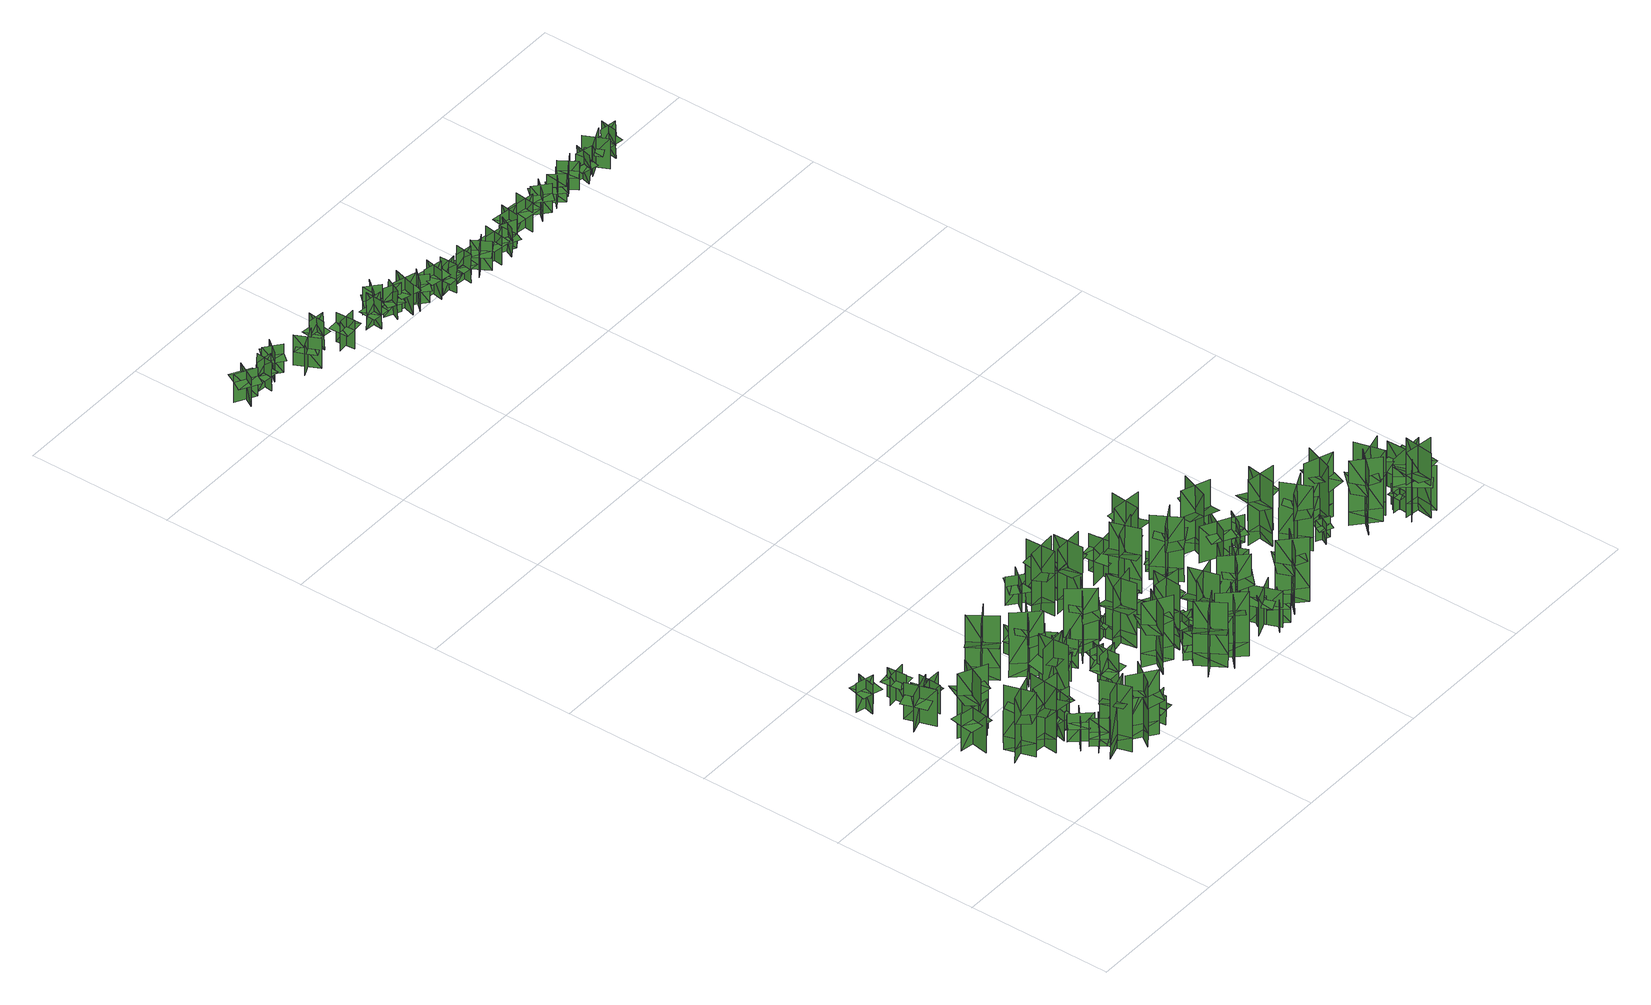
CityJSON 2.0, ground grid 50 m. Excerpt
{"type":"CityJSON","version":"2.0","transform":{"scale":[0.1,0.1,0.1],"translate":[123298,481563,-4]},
"CityObjects":{
"tree1":{"type":"SolitaryVegetationObject","geometry":[{"type":"MultiSurface","lod":"1","boundaries":[[[0,1,2]],[[0,2,3]],[[4,5,6]],[[4,6,7]],[[8,9,10]],[[8,10,11]],[[8,11,12]],[[8,12,13]]]}]},
"tree2":{"type":"SolitaryVegetationObject","geometry":[{"type":"MultiSurface","lod":"1","boundaries":[[[14,15,16]],[[14,16,17]],[[18,19,20]],[[18,20,21]],[[22,23,19]],[[22,19,18]],[[24,25,15]],[[24,15,14]],[[26,27,28]],[[26,28,29]],[[30,31,32]],[[30,32,33]]]}]},
"tree3":{"type":"SolitaryVegetationObject","geometry":[{"type":"MultiSurface","lod":"1","boundaries":[[[34,35,36]],[[34,36,37]],[[38,39,40]],[[38,40,41]],[[42,43,44]],[[42,44,45]],[[42,45,46]],[[42,46,47]]]}]},
"tree4":{"type":"SolitaryVegetationObject","geometry":[{"type":"MultiSurface","lod":"1","boundaries":[[[48,49,50]],[[48,50,51]],[[52,53,54]],[[52,54,55]],[[56,57,53]],[[56,53,52]],[[58,59,49]],[[58,49,48]],[[60,61,62]],[[60,62,63]],[[64,65,66]],[[64,66,67]]]}]},
"tree5":{"type":"SolitaryVegetationObject","geometry":[{"type":"MultiSurface","lod":"1","boundaries":[[[68,69,70]],[[68,70,71]],[[72,73,74]],[[72,74,75]],[[76,77,78]],[[76,78,79]],[[76,80,81]],[[76,81,77]]]}]},
"tree6":{"type":"SolitaryVegetationObject","geometry":[{"type":"MultiSurface","lod":"1","boundaries":[[[82,83,84]],[[82,84,85]],[[86,87,88]],[[86,88,89]],[[90,91,87]],[[90,87,86]],[[92,93,83]],[[92,83,82]],[[94,95,96]],[[94,96,97]],[[98,99,100]],[[98,100,101]]]}]},
"tree7":{"type":"SolitaryVegetationObject","geometry":[{"type":"MultiSurface","lod":"1","boundaries":[[[102,103,104]],[[102,104,105]],[[106,107,108]],[[106,108,109]],[[110,111,112]],[[110,112,113]],[[110,113,114]],[[110,114,115]]]}]},
"tree8":{"type":"SolitaryVegetationObject","geometry":[{"type":"MultiSurface","lod":"1","boundaries":[[[116,117,118]],[[116,118,119]],[[120,121,122]],[[120,122,123]],[[124,125,126]],[[124,126,127]],[[124,127,128]],[[124,128,129]]]}]},
"tree9":{"type":"SolitaryVegetationObject","geometry":[{"type":"MultiSurface","lod":"1","boundaries":[[[130,131,132]],[[130,132,133]],[[134,135,136]],[[134,136,137]],[[138,139,140]],[[138,140,141]],[[138,142,143]],[[138,143,139]]]}]},
"tree10":{"type":"SolitaryVegetationObject","geometry":[{"type":"MultiSurface","lod":"1","boundaries":[[[144,145,146]],[[144,146,147]],[[148,149,150]],[[148,150,151]],[[152,153,149]],[[152,149,148]],[[154,155,145]],[[154,145,144]],[[144,145,156]],[[144,156,157]],[[144,158,159]],[[144,159,145]]]}]},
"tree11":{"type":"SolitaryVegetationObject","geometry":[{"type":"MultiSurface","lod":"1","boundaries":[[[160,161,162]],[[160,162,163]],[[164,165,166]],[[164,166,167]],[[168,169,170]],[[168,170,171]],[[168,171,172]],[[168,172,173]]]}]},
"tree12":{"type":"SolitaryVegetationObject","geometry":[{"type":"MultiSurface","lod":"1","boundaries":[[[174,175,176]],[[174,176,177]],[[178,179,180]],[[178,180,181]],[[182,183,184]],[[182,184,185]],[[182,185,186]],[[182,186,187]]]}]},
"tree13":{"type":"SolitaryVegetationObject","geometry":[{"type":"MultiSurface","lod":"1","boundaries":[[[188,189,190]],[[188,190,191]],[[192,193,194]],[[192,194,195]],[[196,197,193]],[[196,193,192]],[[198,199,189]],[[198,189,188]],[[200,201,202]],[[200,202,203]],[[204,205,206]],[[204,206,207]]]}]},
"tree14":{"type":"SolitaryVegetationObject","geometry":[{"type":"MultiSurface","lod":"1","boundaries":[[[208,209,210]],[[208,210,211]],[[212,213,214]],[[212,214,215]],[[216,217,218]],[[216,218,219]],[[216,219,220]],[[216,220,221]]]}]},
"tree15":{"type":"SolitaryVegetationObject","geometry":[{"type":"MultiSurface","lod":"1","boundaries":[[[222,223,224]],[[222,224,225]],[[226,227,228]],[[226,228,229]],[[230,231,232]],[[230,232,233]],[[230,233,234]],[[230,234,235]]]}]},
"tree16":{"type":"SolitaryVegetationObject","geometry":[{"type":"MultiSurface","lod":"1","boundaries":[[[236,237,238]],[[236,238,239]],[[240,241,242]],[[240,242,243]],[[244,245,241]],[[244,241,240]],[[246,247,237]],[[246,237,236]],[[248,249,250]],[[248,250,251]],[[252,253,254]],[[252,254,255]]]}]},
"tree17":{"type":"SolitaryVegetationObject","geometry":[{"type":"MultiSurface","lod":"1","boundaries":[[[256,257,258]],[[256,258,259]],[[260,261,262]],[[260,262,263]],[[264,265,261]],[[264,261,260]],[[266,267,257]],[[266,257,256]],[[268,269,270]],[[268,270,271]],[[272,273,274]],[[272,274,275]]]}]},
"tree18":{"type":"SolitaryVegetationObject","geometry":[{"type":"MultiSurface","lod":"1","boundaries":[[[276,277,278]],[[276,278,279]],[[280,281,282]],[[280,282,283]],[[284,285,281]],[[284,281,280]],[[286,287,277]],[[286,277,276]],[[288,289,290]],[[288,290,291]],[[292,293,294]],[[292,294,295]]]}]},
"tree19":{"type":"SolitaryVegetationObject","geometry":[{"type":"MultiSurface","lod":"1","boundaries":[[[296,297,298]],[[296,298,299]],[[300,301,302]],[[300,302,303]],[[304,305,301]],[[304,301,300]],[[306,307,297]],[[306,297,296]],[[296,297,308]],[[296,308,309]],[[296,310,311]],[[296,311,297]]]}]},
"tree20":{"type":"SolitaryVegetationObject","geometry":[{"type":"MultiSurface","lod":"1","boundaries":[[[312,313,314]],[[312,314,315]],[[316,317,318]],[[316,318,319]],[[320,321,317]],[[320,317,316]],[[322,323,313]],[[322,313,312]],[[324,325,326]],[[324,326,327]],[[328,329,330]],[[328,330,331]]]}]},
"tree21":{"type":"SolitaryVegetationObject","geometry":[{"type":"MultiSurface","lod":"1","boundaries":[[[332,333,334]],[[332,334,335]],[[336,337,338]],[[336,338,339]],[[340,341,342]],[[340,342,343]],[[340,343,344]],[[340,344,345]]]}]},
"tree22":{"type":"SolitaryVegetationObject","geometry":[{"type":"MultiSurface","lod":"1","boundaries":[[[346,347,348]],[[346,348,349]],[[350,351,352]],[[350,352,353]],[[354,355,351]],[[354,351,350]],[[356,357,347]],[[356,347,346]],[[346,347,358]],[[346,358,359]],[[346,360,361]],[[346,361,347]]]}]},
"tree23":{"type":"SolitaryVegetationObject","geometry":[{"type":"MultiSurface","lod":"1","boundaries":[[[362,363,364]],[[362,364,365]],[[366,367,368]],[[366,368,369]],[[370,371,372]],[[370,372,373]],[[370,373,374]],[[370,374,375]]]}]},
"tree24":{"type":"SolitaryVegetationObject","geometry":[{"type":"MultiSurface","lod":"1","boundaries":[[[376,377,378]],[[376,378,379]],[[380,381,382]],[[380,382,383]],[[384,385,386]],[[384,386,387]],[[384,387,388]],[[384,388,389]]]}]},
"tree25":{"type":"SolitaryVegetationObject","geometry":[{"type":"MultiSurface","lod":"1","boundaries":[[[390,391,392]],[[390,392,393]],[[394,395,396]],[[394,396,397]],[[398,399,400]],[[398,400,401]],[[398,401,402]],[[398,402,403]]]}]},
"tree26":{"type":"SolitaryVegetationObject","geometry":[{"type":"MultiSurface","lod":"1","boundaries":[[[404,405,406]],[[404,406,407]],[[408,409,410]],[[408,410,411]],[[412,413,414]],[[412,414,415]],[[412,416,417]],[[412,417,413]]]}]},
"tree27":{"type":"SolitaryVegetationObject","geometry":[{"type":"MultiSurface","lod":"1","boundaries":[[[418,419,420]],[[418,420,421]],[[422,423,424]],[[422,424,425]],[[426,427,428]],[[426,428,429]],[[426,430,431]],[[426,431,427]]]}]},
"tree28":{"type":"SolitaryVegetationObject","geometry":[{"type":"MultiSurface","lod":"1","boundaries":[[[432,433,434]],[[432,434,435]],[[436,437,438]],[[436,438,439]],[[440,441,437]],[[440,437,436]],[[442,443,433]],[[442,433,432]],[[444,445,446]],[[444,446,447]],[[448,449,450]],[[448,450,451]]]}]},
"tree29":{"type":"SolitaryVegetationObject","geometry":[{"type":"MultiSurface","lod":"1","boundaries":[[[452,453,454]],[[452,454,455]],[[456,457,458]],[[456,458,459]],[[460,461,457]],[[460,457,456]],[[462,463,453]],[[462,453,452]],[[464,465,466]],[[464,466,467]],[[468,469,470]],[[468,470,471]]]}]},
"tree30":{"type":"SolitaryVegetationObject","geometry":[{"type":"MultiSurface","lod":"1","boundaries":[[[472,473,474]],[[472,474,475]],[[476,477,478]],[[476,478,479]],[[480,481,477]],[[480,477,476]],[[482,483,473]],[[482,473,472]],[[484,485,486]],[[484,486,487]],[[488,489,490]],[[488,490,491]]]}]},
"tree31":{"type":"SolitaryVegetationObject","geometry":[{"type":"MultiSurface","lod":"1","boundaries":[[[492,493,494]],[[492,494,495]],[[496,497,498]],[[496,498,499]],[[500,501,497]],[[500,497,496]],[[502,503,493]],[[502,493,492]],[[504,505,506]],[[504,506,507]],[[508,509,510]],[[508,510,511]]]}]},
"tree32":{"type":"SolitaryVegetationObject","geometry":[{"type":"MultiSurface","lod":"1","boundaries":[[[512,513,514]],[[512,514,515]],[[516,517,518]],[[516,518,519]],[[520,521,517]],[[520,517,516]],[[522,523,513]],[[522,513,512]],[[512,513,524]],[[512,524,525]],[[512,526,527]],[[512,527,513]]]}]},
"tree33":{"type":"SolitaryVegetationObject","geometry":[{"type":"MultiSurface","lod":"1","boundaries":[[[528,529,530]],[[528,530,531]],[[532,533,534]],[[532,534,535]],[[536,537,538]],[[536,538,539]],[[536,540,541]],[[536,541,537]]]}]},
"tree34":{"type":"SolitaryVegetationObject","geometry":[{"type":"MultiSurface","lod":"1","boundaries":[[[542,543,544]],[[542,544,545]],[[546,547,548]],[[546,548,549]],[[550,551,547]],[[550,547,546]],[[552,553,543]],[[552,543,542]],[[554,555,556]],[[554,556,557]],[[558,559,560]],[[558,560,561]]]}]},
"tree35":{"type":"SolitaryVegetationObject","geometry":[{"type":"MultiSurface","lod":"1","boundaries":[[[562,563,564]],[[562,564,565]],[[566,567,568]],[[566,568,569]],[[570,571,567]],[[570,567,566]],[[572,573,563]],[[572,563,562]],[[574,575,576]],[[574,576,577]],[[578,579,580]],[[578,580,581]]]}]},
"tree36":{"type":"SolitaryVegetationObject","geometry":[{"type":"MultiSurface","lod":"1","boundaries":[[[582,583,584]],[[582,584,585]],[[586,587,588]],[[586,588,589]],[[590,591,592]],[[590,592,593]],[[590,591,594]],[[590,594,595]]]}]},
"tree37":{"type":"SolitaryVegetationObject","geometry":[{"type":"MultiSurface","lod":"1","boundaries":[[[596,597,598]],[[596,598,599]],[[600,601,602]],[[600,602,603]],[[604,605,601]],[[604,601,600]],[[606,607,597]],[[606,597,596]],[[608,609,610]],[[608,610,611]],[[612,613,614]],[[612,614,615]]]}]},
"tree38":{"type":"SolitaryVegetationObject","geometry":[{"type":"MultiSurface","lod":"1","boundaries":[[[616,617,618]],[[616,618,619]],[[620,621,622]],[[620,622,623]],[[624,625,626]],[[624,626,627]],[[624,628,629]],[[624,629,625]]]}]},
"tree39":{"type":"SolitaryVegetationObject","geometry":[{"type":"MultiSurface","lod":"1","boundaries":[[[630,631,632]],[[630,632,633]],[[634,635,636]],[[634,636,637]],[[638,639,635]],[[638,635,634]],[[640,641,631]],[[640,631,630]],[[630,631,642]],[[630,642,643]],[[630,644,645]],[[630,645,631]]]}]},
"tree40":{"type":"SolitaryVegetationObject","geometry":[{"type":"MultiSurface","lod":"1","boundaries":[[[646,647,648]],[[646,648,649]],[[650,651,652]],[[650,652,653]],[[654,655,651]],[[654,651,650]],[[656,657,647]],[[656,647,646]],[[658,659,660]],[[658,660,661]],[[662,663,664]],[[662,664,665]]]}]},
"tree41":{"type":"SolitaryVegetationObject","geometry":[{"type":"MultiSurface","lod":"1","boundaries":[[[666,667,668]],[[666,668,669]],[[670,671,672]],[[670,672,673]],[[674,675,671]],[[674,671,670]],[[676,677,667]],[[676,667,666]],[[678,679,680]],[[678,680,681]],[[682,683,684]],[[682,684,685]]]}]},
"tree42":{"type":"SolitaryVegetationObject","geometry":[{"type":"MultiSurface","lod":"1","boundaries":[[[686,687,688]],[[686,688,689]],[[690,691,692]],[[690,692,693]],[[694,695,696]],[[694,696,697]],[[694,695,698]],[[694,698,699]]]}]},
"tree43":{"type":"SolitaryVegetationObject","geometry":[{"type":"MultiSurface","lod":"1","boundaries":[[[700,701,702]],[[700,702,703]],[[704,705,706]],[[704,706,707]],[[708,709,710]],[[708,710,711]],[[708,711,712]],[[708,712,713]]]}]},
"tree44":{"type":"SolitaryVegetationObject","geometry":[{"type":"MultiSurface","lod":"1","boundaries":[[[714,715,716]],[[714,716,717]],[[718,719,720]],[[718,720,721]],[[722,723,724]],[[722,724,725]],[[722,725,726]],[[722,726,727]]]}]},
"tree45":{"type":"SolitaryVegetationObject","geometry":[{"type":"MultiSurface","lod":"1","boundaries":[[[728,729,730]],[[728,730,731]],[[732,733,734]],[[732,734,735]],[[736,737,733]],[[736,733,732]],[[738,739,729]],[[738,729,728]],[[740,741,742]],[[740,742,743]],[[744,745,746]],[[744,746,747]]]}]},
"tree46":{"type":"SolitaryVegetationObject","geometry":[{"type":"MultiSurface","lod":"1","boundaries":[[[748,749,750]],[[748,750,751]],[[752,753,754]],[[752,754,755]],[[756,757,753]],[[756,753,752]],[[758,759,749]],[[758,749,748]],[[760,761,762]],[[760,762,763]],[[764,765,766]],[[764,766,767]]]}]},
"tree47":{"type":"SolitaryVegetationObject","geometry":[{"type":"MultiSurface","lod":"1","boundaries":[[[768,769,770]],[[768,770,771]],[[772,773,774]],[[772,774,775]],[[776,777,778]],[[776,778,779]],[[776,779,780]],[[776,780,781]]]}]},
"tree48":{"type":"SolitaryVegetationObject","geometry":[{"type":"MultiSurface","lod":"1","boundaries":[[[782,783,784]],[[782,784,785]],[[786,787,788]],[[786,788,789]],[[790,791,787]],[[790,787,786]],[[792,793,783]],[[792,783,782]],[[782,783,794]],[[782,794,795]],[[782,796,797]],[[782,797,783]]]}]},
"tree49":{"type":"SolitaryVegetationObject","geometry":[{"type":"MultiSurface","lod":"1","boundaries":[[[798,799,800]],[[798,800,801]],[[802,803,804]],[[802,804,805]],[[806,807,808]],[[806,808,809]],[[806,809,810]],[[806,810,811]]]}]},
"tree50":{"type":"SolitaryVegetationObject","geometry":[{"type":"MultiSurface","lod":"1","boundaries":[[[812,813,814]],[[812,814,815]],[[816,817,818]],[[816,818,819]],[[820,821,822]],[[820,822,823]],[[820,823,824]],[[820,824,825]]]}]},
"tree51":{"type":"SolitaryVegetationObject","geometry":[{"type":"MultiSurface","lod":"1","boundaries":[[[826,827,828]],[[826,828,829]],[[830,831,832]],[[830,832,833]],[[834,835,836]],[[834,836,837]],[[834,835,838]],[[834,838,839]]]}]},
"tree52":{"type":"SolitaryVegetationObject","geometry":[{"type":"MultiSurface","lod":"1","boundaries":[[[840,841,842]],[[840,842,843]],[[844,845,846]],[[844,846,847]],[[848,849,850]],[[848,850,851]],[[848,852,853]],[[848,853,849]]]}]},
"tree53":{"type":"SolitaryVegetationObject","geometry":[{"type":"MultiSurface","lod":"1","boundaries":[[[854,855,856]],[[854,856,857]],[[858,859,860]],[[858,860,861]],[[862,863,859]],[[862,859,858]],[[864,865,855]],[[864,855,854]],[[866,867,868]],[[866,868,869]],[[870,871,872]],[[870,872,873]]]}]},
"tree54":{"type":"SolitaryVegetationObject","geometry":[{"type":"MultiSurface","lod":"1","boundaries":[[[874,875,876]],[[874,876,877]],[[878,879,880]],[[878,880,881]],[[882,883,884]],[[882,884,885]],[[882,883,886]],[[882,886,887]]]}]},
"tree55":{"type":"SolitaryVegetationObject","geometry":[{"type":"MultiSurface","lod":"1","boundaries":[[[888,889,890]],[[888,890,891]],[[892,893,894]],[[892,894,895]],[[896,897,893]],[[896,893,892]],[[898,899,889]],[[898,889,888]],[[900,901,902]],[[900,902,903]],[[904,905,906]],[[904,906,907]]]}]},
"tree56":{"type":"SolitaryVegetationObject","geometry":[{"type":"MultiSurface","lod":"1","boundaries":[[[908,909,910]],[[908,910,911]],[[912,913,914]],[[912,914,915]],[[916,917,913]],[[916,913,912]],[[918,919,909]],[[918,909,908]],[[920,921,922]],[[920,922,923]],[[924,925,926]],[[924,926,927]]]}]},
"tree57":{"type":"SolitaryVegetationObject","geometry":[{"type":"MultiSurface","lod":"1","boundaries":[[[928,929,930]],[[928,930,931]],[[932,933,934]],[[932,934,935]],[[936,937,938]],[[936,938,939]],[[936,939,940]],[[936,940,941]]]}]},
"tree58":{"type":"SolitaryVegetationObject","geometry":[{"type":"MultiSurface","lod":"1","boundaries":[[[942,943,944]],[[942,944,945]],[[946,947,948]],[[946,948,949]],[[950,951,952]],[[950,952,953]],[[950,953,954]],[[950,954,955]]]}]},
"tree59":{"type":"SolitaryVegetationObject","geometry":[{"type":"MultiSurface","lod":"1","boundaries":[[[956,957,958]],[[956,958,959]],[[960,961,962]],[[960,962,963]],[[964,965,961]],[[964,961,960]],[[966,967,957]],[[966,957,956]],[[956,957,968]],[[956,968,969]],[[956,970,971]],[[956,971,957]]]}]},
"tree60":{"type":"SolitaryVegetationObject","geometry":[{"type":"MultiSurface","lod":"1","boundaries":[[[972,973,974]],[[972,974,975]],[[976,977,978]],[[976,978,979]],[[980,981,977]],[[980,977,976]],[[982,983,973]],[[982,973,972]],[[984,985,986]],[[984,986,987]],[[988,989,990]],[[988,990,991]]]}]},
"tree61":{"type":"SolitaryVegetationObject","geometry":[{"type":"MultiSurface","lod":"1","boundaries":[[[992,993,994]],[[992,994,995]],[[996,997,998]],[[996,998,999]],[[1000,1001,1002]],[[1000,1002,1003]],[[1000,1003,1004]],[[1000,1004,1005]]]}]},
"tree62":{"type":"SolitaryVegetationObject","geometry":[{"type":"MultiSurface","lod":"1","boundaries":[[[1006,1007,1008]],[[1006,1008,1009]],[[1010,1011,1012]],[[1010,1012,1013]],[[1014,1015,1016]],[[1014,1016,1017]],[[1014,1018,1019]],[[1014,1019,1015]]]}]},
"tree63":{"type":"SolitaryVegetationObject","geometry":[{"type":"MultiSurface","lod":"1","boundaries":[[[1020,1021,1022]],[[1020,1022,1023]],[[1024,1025,1026]],[[1024,1026,1027]],[[1028,1029,1025]],[[1028,1025,1024]],[[1030,1031,1021]],[[1030,1021,1020]],[[1020,1021,1032]],[[1020,1032,1033]],[[1020,1034,1035]],[[1020,1035,1021]]]}]},
"tree64":{"type":"SolitaryVegetationObject","geometry":[{"type":"MultiSurface","lod":"1","boundaries":[[[1036,1037,1038]],[[1036,1038,1039]],[[1040,1041,1042]],[[1040,1042,1043]],[[1044,1045,1041]],[[1044,1041,1040]],[[1046,1047,1037]],[[1046,1037,1036]],[[1036,1037,1048]],[[1036,1048,1049]],[[1036,1050,1051]],[[1036,1051,1037]]]}]},
"tree65":{"type":"SolitaryVegetationObject","geometry":[{"type":"MultiSurface","lod":"1","boundaries":[[[1052,1053,1054]],[[1052,1054,1055]],[[1056,1057,1058]],[[1056,1058,1059]],[[1060,1061,1057]],[[1060,1057,1056]],[[1062,1063,1053]],[[1062,1053,1052]],[[1064,1065,1066]],[[1064,1066,1067]],[[1068,1069,1070]],[[1068,1070,1071]]]}]},
"tree66":{"type":"SolitaryVegetationObject","geometry":[{"type":"MultiSurface","lod":"1","boundaries":[[[1072,1073,1074]],[[1072,1074,1075]],[[1076,1077,1078]],[[1076,1078,1079]],[[1080,1081,1077]],[[1080,1077,1076]],[[1082,1083,1073]],[[1082,1073,1072]],[[1084,1085,1086]],[[1084,1086,1087]],[[1088,1089,1090]],[[1088,1090,1091]]]}]},
"tree67":{"type":"SolitaryVegetationObject","geometry":[{"type":"MultiSurface","lod":"1","boundaries":[[[1092,1093,1094]],[[1092,1094,1095]],[[1096,1097,1098]],[[1096,1098,1099]],[[1100,1101,1097]],[[1100,1097,1096]],[[1102,1103,1093]],[[1102,1093,1092]],[[1092,1093,1104]],[[1092,1104,1105]],[[1092,1106,1107]],[[1092,1107,1093]]]}]},
"tree68":{"type":"SolitaryVegetationObject","geometry":[{"type":"MultiSurface","lod":"1","boundaries":[[[1108,1109,1110]],[[1108,1110,1111]],[[1112,1113,1114]],[[1112,1114,1115]],[[1116,1117,1113]],[[1116,1113,1112]],[[1118,1119,1109]],[[1118,1109,1108]],[[1108,1109,1120]],[[1108,1120,1121]],[[1108,1122,1123]],[[1108,1123,1109]]]}]},
"tree69":{"type":"SolitaryVegetationObject","geometry":[{"type":"MultiSurface","lod":"1","boundaries":[[[1124,1125,1126]],[[1124,1126,1127]],[[1128,1129,1130]],[[1128,1130,1131]],[[1132,1133,1134]],[[1132,1134,1135]],[[1132,1136,1137]],[[1132,1137,1133]]]}]},
"tree70":{"type":"SolitaryVegetationObject","geometry":[{"type":"MultiSurface","lod":"1","boundaries":[[[1138,1139,1140]],[[1138,1140,1141]],[[1142,1143,1144]],[[1142,1144,1145]],[[1146,1147,1148]],[[1146,1148,1149]],[[1146,1149,1150]],[[1146,1150,1151]]]}]},
"tree71":{"type":"SolitaryVegetationObject","geometry":[{"type":"MultiSurface","lod":"1","boundaries":[[[1152,1153,1154]],[[1152,1154,1155]],[[1156,1157,1158]],[[1156,1158,1159]],[[1160,1161,1157]],[[1160,1157,1156]],[[1162,1163,1153]],[[1162,1153,1152]],[[1164,1165,1166]],[[1164,1166,1167]],[[1168,1169,1170]],[[1168,1170,1171]]]}]},
"tree72":{"type":"SolitaryVegetationObject","geometry":[{"type":"MultiSurface","lod":"1","boundaries":[[[1172,1173,1174]],[[1172,1174,1175]],[[1176,1177,1178]],[[1176,1178,1179]],[[1180,1181,1182]],[[1180,1182,1183]],[[1180,1184,1185]],[[1180,1185,1181]]]}]},
"tree73":{"type":"SolitaryVegetationObject","geometry":[{"type":"MultiSurface","lod":"1","boundaries":[[[1186,1187,1188]],[[1186,1188,1189]],[[1190,1191,1192]],[[1190,1192,1193]],[[1194,1195,1191]],[[1194,1191,1190]],[[1196,1197,1187]],[[1196,1187,1186]],[[1198,1199,1200]],[[1198,1200,1201]],[[1202,1203,1204]],[[1202,1204,1205]]]}]},
"tree74":{"type":"SolitaryVegetationObject","geometry":[{"type":"MultiSurface","lod":"1","boundaries":[[[1206,1207,1208]],[[1206,1208,1209]],[[1210,1211,1212]],[[1210,1212,1213]],[[1214,1215,1216]],[[1214,1216,1217]],[[1214,1218,1219]],[[1214,1219,1215]]]}]},
"tree75":{"type":"SolitaryVegetationObject","geometry":[{"type":"MultiSurface","lod":"1","boundaries":[[[1220,1221,1222]],[[1220,1222,1223]],[[1224,1225,1226]],[[1224,1226,1227]],[[1228,1229,1225]],[[1228,1225,1224]],[[1230,1231,1221]],[[1230,1221,1220]],[[1232,1233,1234]],[[1232,1234,1235]],[[1236,1237,1238]],[[1236,1238,1239]]]}]},
"tree76":{"type":"SolitaryVegetationObject","geometry":[{"type":"MultiSurface","lod":"1","boundaries":[[[1240,1241,1242]],[[1240,1242,1243]],[[1244,1245,1246]],[[1244,1246,1247]],[[1248,1249,1245]],[[1248,1245,1244]],[[1250,1251,1241]],[[1250,1241,1240]],[[1240,1241,1252]],[[1240,1252,1253]],[[1240,1254,1255]],[[1240,1255,1241]]]}]},
"tree77":{"type":"SolitaryVegetationObject","geometry":[{"type":"MultiSurface","lod":"1","boundaries":[[[1256,1257,1258]],[[1256,1258,1259]],[[1260,1261,1262]],[[1260,1262,1263]],[[1264,1265,1266]],[[1264,1266,1267]],[[1264,1268,1269]],[[1264,1269,1265]]]}]},
"tree78":{"type":"SolitaryVegetationObject","geometry":[{"type":"MultiSurface","lod":"1","boundaries":[[[1270,1271,1272]],[[1270,1272,1273]],[[1274,1275,1276]],[[1274,1276,1277]],[[1278,1279,1275]],[[1278,1275,1274]],[[1280,1281,1271]],[[1280,1271,1270]],[[1282,1283,1284]],[[1282,1284,1285]],[[1286,1287,1288]],[[1286,1288,1289]]]}]},
"tree79":{"type":"SolitaryVegetationObject","geometry":[{"type":"MultiSurface","lod":"1","boundaries":[[[1290,1291,1292]],[[1290,1292,1293]],[[1294,1295,1296]],[[1294,1296,1297]],[[1298,1299,1300]],[[1298,1300,1301]],[[1298,1302,1303]],[[1298,1303,1299]]]}]},
"tree80":{"type":"SolitaryVegetationObject","geometry":[{"type":"MultiSurface","lod":"1","boundaries":[[[1304,1305,1306]],[[1304,1306,1307]],[[1308,1309,1310]],[[1308,1310,1311]],[[1312,1313,1309]],[[1312,1309,1308]],[[1314,1315,1305]],[[1314,1305,1304]],[[1304,1305,1316]],[[1304,1316,1317]],[[1304,1318,1319]],[[1304,1319,1305]]]}]},
"tree81":{"type":"SolitaryVegetationObject","geometry":[{"type":"MultiSurface","lod":"1","boundaries":[[[1320,1321,1322]],[[1320,1322,1323]],[[1324,1325,1326]],[[1324,1326,1327]],[[1328,1329,1330]],[[1328,1330,1331]],[[1328,1329,1332]],[[1328,1332,1333]]]}]},
"tree82":{"type":"SolitaryVegetationObject","geometry":[{"type":"MultiSurface","lod":"1","boundaries":[[[1334,1335,1336]],[[1334,1336,1337]],[[1338,1339,1340]],[[1338,1340,1341]],[[1342,1343,1344]],[[1342,1344,1345]],[[1342,1346,1347]],[[1342,1347,1343]]]}]},
"tree83":{"type":"SolitaryVegetationObject","geometry":[{"type":"MultiSurface","lod":"1","boundaries":[[[1348,1349,1350]],[[1348,1350,1351]],[[1352,1353,1354]],[[1352,1354,1355]],[[1356,1357,1358]],[[1356,1358,1359]],[[1356,1360,1361]],[[1356,1361,1357]]]}]},
"tree84":{"type":"SolitaryVegetationObject","geometry":[{"type":"MultiSurface","lod":"1","boundaries":[[[1362,1363,1364]],[[1362,1364,1365]],[[1366,1367,1368]],[[1366,1368,1369]],[[1370,1371,1367]],[[1370,1367,1366]],[[1372,1373,1363]],[[1372,1363,1362]],[[1362,1363,1374]],[[1362,1374,1375]],[[1362,1376,1377]],[[1362,1377,1363]]]}]},
"tree85":{"type":"SolitaryVegetationObject","geometry":[{"type":"MultiSurface","lod":"1","boundaries":[[[1378,1379,1380]],[[1378,1380,1381]],[[1382,1383,1384]],[[1382,1384,1385]],[[1386,1387,1388]],[[1386,1388,1389]],[[1386,1390,1391]],[[1386,1391,1387]]]}]},
"tree86":{"type":"SolitaryVegetationObject","geometry":[{"type":"MultiSurface","lod":"1","boundaries":[[[1392,1393,1394]],[[1392,1394,1395]],[[1396,1397,1398]],[[1396,1398,1399]],[[1400,1401,1402]],[[1400,1402,1403]],[[1400,1404,1405]],[[1400,1405,1401]]]}]},
"tree87":{"type":"SolitaryVegetationObject","geometry":[{"type":"MultiSurface","lod":"1","boundaries":[[[1406,1407,1408]],[[1406,1408,1409]],[[1410,1411,1412]],[[1410,1412,1413]],[[1414,1415,1416]],[[1414,1416,1417]],[[1414,1418,1419]],[[1414,1419,1415]]]}]},
"tree88":{"type":"SolitaryVegetationObject","geometry":[{"type":"MultiSurface","lod":"1","boundaries":[[[1420,1421,1422]],[[1420,1422,1423]],[[1424,1425,1426]],[[1424,1426,1427]],[[1428,1429,1425]],[[1428,1425,1424]],[[1430,1431,1421]],[[1430,1421,1420]],[[1420,1421,1432]],[[1420,1432,1433]],[[1420,1434,1435]],[[1420,1435,1421]]]}]},
"tree89":{"type":"SolitaryVegetationObject","geometry":[{"type":"MultiSurface","lod":"1","boundaries":[[[1436,1437,1438]],[[1436,1438,1439]],[[1440,1441,1442]],[[1440,1442,1443]],[[1444,1445,1446]],[[1444,1446,1447]],[[1444,1448,1449]],[[1444,1449,1445]]]}]},
"tree90":{"type":"SolitaryVegetationObject","geometry":[{"type":"MultiSurface","lod":"1","boundaries":[[[1450,1451,1452]],[[1450,1452,1453]],[[1454,1455,1456]],[[1454,1456,1457]],[[1458,1459,1455]],[[1458,1455,1454]],[[1460,1461,1451]],[[1460,1451,1450]],[[1450,1451,1462]],[[1450,1462,1463]],[[1450,1464,1465]],[[1450,1465,1451]]]}]},
"tree91":{"type":"SolitaryVegetationObject","geometry":[{"type":"MultiSurface","lod":"1","boundaries":[[[1466,1467,1468]],[[1466,1468,1469]],[[1470,1471,1472]],[[1470,1472,1473]],[[1474,1475,1476]],[[1474,1476,1477]],[[1474,1477,1478]],[[1474,1478,1479]]]}]},
"tree92":{"type":"SolitaryVegetationObject","geometry":[{"type":"MultiSurface","lod":"1","boundaries":[[[1480,1481,1482]],[[1480,1482,1483]],[[1484,1485,1486]],[[1484,1486,1487]],[[1488,1489,1485]],[[1488,1485,1484]],[[1490,1491,1481]],[[1490,1481,1480]],[[1480,1481,1492]],[[1480,1492,1493]],[[1480,1494,1495]],[[1480,1495,1481]]]}]}
},
"vertices":[
[112,504,17],[95,401,17],[95,401,156],[112,504,156],[58,465,17],[58,465,156],[161,448,156],[161,448,17],[58,465,112],[51,422,112],[133,408,112],[140,451,112],[148,494,112],[65,508,112],
[207,333,68],[108,303,68],[108,304,263],[207,335,263],[138,370,69],[169,271,69],[170,271,263],[139,370,263],[139,370,17],[170,271,17],[207,335,17],[108,304,17],[207,334,164],[108,304,164],[123,253,182],[222,284,182],[122,308,194],[196,331,194],[184,369,205],[110,345,205],
[73,691,17],[105,591,17],[105,591,156],[73,691,156],[43,631,17],[43,631,156],[142,663,156],[142,663,17],[43,631,112],[56,589,112],[136,615,112],[122,656,112],[109,698,112],[29,672,112],
[117,440,69],[161,534,69],[163,533,263],[119,440,263],[191,467,69],[97,511,69],[97,510,263],[191,466,263],[191,466,17],[97,510,17],[119,440,17],[163,533,17],[118,440,164],[162,534,164],[115,556,183],[71,462,183],[156,521,194],[124,450,194],[160,434,205],[192,504,205],
[11,822,17],[75,806,17],[75,806,128],[11,822,128],[37,779,17],[53,843,17],[53,843,128],[37,779,128],[37,779,92],[53,843,92],[18,852,92],[2,787,92],[73,770,92],[88,835,92],
[279,277,68],[176,287,68],[176,289,263],[279,279,263],[230,338,69],[219,235,69],[220,235,263],[230,338,263],[230,338,17],[220,235,17],[279,279,17],[176,289,17],[279,278,163],[176,288,163],[171,236,182],[274,225,182],[190,287,194],[267,280,194],[271,319,204],[194,326,204],
[135,619,17],[116,698,17],[116,698,125],[135,619,125],[162,664,17],[162,664,125],[83,645,125],[83,645,17],[162,664,91],[154,697,91],[91,682,91],[99,649,91],[107,616,91],[170,631,91],
[162,702,16],[159,621,16],[159,621,125],[162,702,125],[124,666,16],[124,666,125],[205,663,125],[205,663,16],[124,666,91],[122,632,91],[187,630,91],[189,664,91],[190,698,91],[125,700,91],
[134,729,16],[128,795,16],[128,795,127],[134,729,127],[166,768,16],[100,762,16],[100,762,127],[166,768,127],[166,768,91],[100,762,91],[104,725,91],[170,732,91],[163,804,91],[97,798,91],
[340,130,71],[304,176,71],[279,157,71],[316,111,71],[299,134,71],[346,170,71],[344,173,125],[297,136,125],[297,136,16],[344,173,16],[342,131,16],[306,178,16],[304,176,125],[340,130,125],[364,148,71],[327,195,71],
[334,238,16],[273,184,16],[273,184,124],[334,238,124],[282,241,16],[282,241,124],[336,180,124],[336,180,16],[282,241,90],[256,218,90],[300,170,90],[325,192,90],[350,215,90],[307,263,90],
[281,252,15],[301,331,15],[301,331,124],[281,252,124],[326,279,15],[326,279,124],[246,299,124],[246,299,15],[326,279,90],[334,312,90],[271,328,90],[262,295,90],[254,262,90],[317,246,90],
[332,159,70],[362,60,70],[360,60,265],[330,159,265],[295,90,70],[394,120,70],[394,121,265],[294,91,265],[294,91,18],[394,121,18],[330,159,18],[360,60,18],[331,159,165],[361,60,165],[412,75,184],[382,174,184],[357,73,196],[334,148,196],[296,136,206],[319,62,206],
[249,355,16],[329,372,16],[329,372,124],[249,355,124],[293,327,16],[293,327,124],[276,406,124],[276,406,16],[293,327,90],[326,334,90],[313,397,90],[280,390,90],[247,383,90],[260,320,90],
[389,316,15],[310,335,15],[310,335,123],[389,316,123],[362,360,15],[362,360,123],[343,281,123],[343,281,15],[362,360,89],[329,368,89],[314,305,89],[347,297,89],[380,289,89],[395,352,89],
[469,120,68],[408,37,68],[407,37,263],[468,121,263],[392,108,69],[476,48,69],[476,48,263],[392,109,263],[392,109,17],[476,48,17],[468,121,17],[407,37,17],[468,121,163],[407,37,163],[450,6,182],[511,90,182],[416,49,194],[461,112,194],[429,135,205],[384,72,205],
[347,382,66],[450,392,66],[451,390,260],[347,380,260],[407,332,66],[398,435,66],[397,435,260],[406,332,260],[406,332,14],[397,435,14],[347,380,14],[451,390,14],[347,381,161],[451,390,161],[446,443,179],[343,434,179],[436,389,191],[359,382,191],[363,342,202],[440,350,202],
[389,573,67],[331,659,67],[333,660,262],[391,574,262],[405,649,67],[319,592,67],[319,591,262],[405,649,262],[405,649,16],[319,591,16],[391,574,16],[333,660,16],[390,573,162],[332,659,162],[288,630,181],[346,544,181],[340,647,193],[384,583,193],[417,605,203],[373,670,203],
[522,120,69],[527,60,69],[557,63,69],[553,122,69],[554,93,69],[495,89,69],[495,85,123],[554,90,123],[554,90,14],[495,85,14],[520,119,14],[524,60,14],[527,60,123],[522,120,123],[492,117,69],[497,58,69],
[499,561,65],[423,491,65],[421,492,259],[498,562,259],[421,565,65],[491,489,65],[491,489,259],[421,566,259],[421,566,13],[491,489,13],[498,562,13],[421,492,13],[498,562,160],[422,492,160],[457,453,178],[534,523,178],[432,502,190],[489,554,190],[463,583,201],[406,531,201],
[482,476,12],[520,408,12],[520,408,120],[482,476,120],[468,426,12],[536,464,12],[536,464,120],[468,426,120],[468,426,90],[487,393,90],[555,430,90],[536,464,90],[517,498,90],[449,460,90],
[568,269,83],[564,345,83],[524,343,83],[528,267,83],[528,304,83],[604,308,83],[604,312,153],[528,308,153],[528,308,12],[604,312,12],[571,269,12],[567,345,12],[564,345,153],[568,269,153],[607,271,83],[603,347,83],
[470,597,15],[551,606,15],[551,606,123],[470,597,123],[511,565,15],[511,565,123],[502,646,123],[502,646,15],[511,565,89],[544,569,89],[537,633,89],[504,630,89],[470,626,89],[477,561,89],
[531,448,13],[607,479,13],[607,479,121],[531,448,121],[580,428,13],[580,428,121],[549,504,121],[549,504,13],[580,428,87],[611,441,87],[587,501,87],[555,488,87],[524,476,87],[548,415,87],
[580,554,14],[510,514,14],[510,514,122],[580,554,122],[530,567,14],[530,567,122],[570,497,122],[570,497,14],[530,567,88],[500,551,88],[533,494,88],[562,511,88],[592,528,88],[559,584,88],
[496,566,13],[571,601,13],[571,601,123],[496,566,123],[558,544,13],[523,619,13],[523,619,123],[558,544,123],[503,569,95],[571,601,95],[557,631,95],[489,599,95],[516,540,95],[585,572,95],
[595,396,13],[640,381,13],[640,381,92],[595,396,92],[612,364,13],[627,409,13],[627,409,92],[612,364,92],[612,364,66],[627,409,66],[602,417,66],[587,372,66],[636,356,66],[651,401,66],
[685,498,65],[607,430,65],[606,431,260],[684,499,260],[607,504,65],[675,425,65],[675,426,260],[608,504,260],[608,504,14],[675,426,14],[684,499,14],[606,431,14],[684,498,160],[606,431,160],[641,391,179],[719,458,179],[617,440,191],[675,491,191],[649,521,201],[591,470,201],
[708,212,65],[762,300,65],[764,299,260],[709,211,260],[784,229,66],[696,284,66],[696,283,260],[784,228,260],[784,228,14],[696,283,14],[709,211,14],[764,299,14],[709,211,161],[763,299,161],[718,327,179],[664,239,179],[756,287,191],[715,221,191],[749,200,202],[789,266,202],
[848,75,67],[792,163,67],[794,163,262],[849,76,262],[865,151,68],[778,96,68],[778,95,262],[866,150,262],[866,150,16],[778,95,16],[849,76,16],[794,163,16],[848,75,162],[793,163,162],[749,135,181],[804,47,181],[801,151,193],[843,86,193],[876,107,204],[834,172,204],
[758,347,65],[740,449,65],[742,449,260],[760,347,260],[804,410,65],[702,393,65],[702,392,260],[804,410,260],[804,410,14],[702,392,14],[760,347,14],[742,449,14],[759,347,160],[742,449,160],[689,440,179],[707,338,179],[744,435,191],[758,358,191],[796,365,201],[783,442,201],
[838,206,69],[799,162,69],[822,142,69],[861,186,69],[841,165,69],[797,205,69],[795,202,124],[839,163,124],[839,163,15],[795,202,15],[836,208,15],[797,164,15],[799,162,124],[838,206,124],[816,227,69],[776,182,69],
[767,464,15],[720,454,15],[720,454,94],[767,464,94],[736,484,15],[746,437,15],[746,437,94],[736,484,94],[736,484,68],[746,437,68],[771,443,68],[761,489,68],[711,479,68],[720,432,68],
[830,242,64],[839,346,64],[841,346,259],[832,242,259],[890,293,65],[787,301,65],[787,301,259],[890,292,259],[890,292,13],[787,301,13],[832,242,13],[841,346,13],[831,242,159],[840,346,159],[788,350,178],[779,247,178],[839,331,190],[833,254,190],[872,251,201],[878,328,201],
[781,680,68],[677,675,68],[677,677,263],[781,682,263],[723,733,69],[728,629,69],[729,630,263],[724,733,263],[724,733,17],[729,630,17],[781,682,17],[677,677,17],[781,681,163],[677,676,163],[680,623,182],[783,628,182],[692,677,194],[769,681,194],[767,720,205],[689,716,205],
[736,783,16],[684,719,16],[684,719,125],[736,783,125],[680,777,16],[744,726,16],[744,726,125],[680,777,125],[734,785,89],[682,721,89],[714,695,89],[766,759,89],[656,742,89],[708,806,89],
[861,135,67],[932,60,67],[931,59,262],[860,134,262],[858,57,68],[934,128,68],[933,129,262],[858,58,262],[858,58,16],[933,129,16],[860,134,16],[931,59,16],[860,134,162],[931,59,162],[970,95,181],[899,171,181],[922,69,193],[868,126,193],[840,98,204],[893,42,204],
[879,305,12],[855,226,12],[855,226,121],[879,305,121],[822,274,12],[901,250,12],[901,250,121],[822,274,121],[877,298,93],[855,226,93],[886,216,93],[908,288,93],[846,308,93],[823,236,93],
[802,409,70],[860,422,70],[853,452,70],[795,439,70],[823,444,70],[836,386,70],[840,387,124],[826,445,124],[826,445,15],[840,387,15],[802,407,15],[860,420,15],[860,422,124],[802,409,124],[808,380,70],[866,393,70],
[792,576,68],[789,680,68],[791,680,263],[794,576,263],[846,633,69],[743,630,69],[743,629,263],[846,632,263],[846,632,17],[743,629,17],[794,576,17],[791,680,17],[793,576,163],[790,680,163],[738,678,182],[740,575,182],[791,666,194],[793,588,194],[833,589,205],[830,667,205],
[940,175,65],[913,275,65],[914,275,260],[941,176,260],[979,243,66],[879,216,66],[879,215,260],[979,242,260],[979,242,14],[879,215,14],[941,176,14],[914,275,14],[941,175,160],[914,275,160],[863,262,179],[890,162,179],[918,262,191],[938,187,191],[976,197,202],[955,272,202],
[742,726,16],[823,739,16],[823,739,125],[742,726,125],[788,693,16],[774,774,16],[774,774,125],[788,693,125],[743,723,89],[824,737,89],[817,777,89],[736,764,89],[829,704,89],[748,690,89],
[981,137,14],[992,191,14],[992,191,91],[981,137,91],[1012,157,14],[958,168,14],[958,168,91],[1012,157,91],[1012,157,70],[1017,184,70],[963,195,70],[958,168,70],[952,141,70],[1006,130,70],
[76,3125,9],[114,3193,9],[114,3193,117],[76,3125,117],[126,3139,9],[58,3177,9],[58,3177,117],[126,3139,117],[126,3139,87],[145,3173,87],[77,3211,87],[58,3177,87],[39,3143,87],[106,3105,87],
[969,488,68],[936,587,68],[938,587,263],[970,489,263],[1004,558,69],[906,526,69],[906,525,263],[1004,557,263],[1004,557,17],[906,525,17],[970,489,17],[938,587,17],[970,489,163],[937,587,163],[887,570,182],[919,472,182],[942,574,194],[966,500,194],[1004,512,205],[979,586,205],
[1082,235,65],[1008,162,65],[1007,163,260],[1080,237,260],[1003,236,66],[1077,163,66],[1077,163,260],[1004,236,260],[1004,236,14],[1077,163,14],[1080,237,14],[1007,163,14],[1081,236,160],[1008,163,160],[1045,126,179],[1118,199,179],[1018,173,191],[1072,228,191],[1044,256,202],[990,201,202],
[1122,134,14],[1025,95,14],[1025,95,154],[1122,134,154],[1061,160,14],[1061,160,154],[1099,63,154],[1099,63,14],[1061,160,110],[1020,144,110],[1051,66,110],[1091,82,110],[1132,98,110],[1101,176,110],
[141,3152,65],[200,3147,65],[203,3177,65],[144,3183,65],[172,3179,65],[166,3120,65],[170,3120,119],[176,3179,119],[176,3179,10],[170,3120,10],[141,3150,10],[200,3144,10],[200,3147,119],[141,3152,119],[138,3122,65],[197,3117,65],
[1130,57,16],[1074,116,16],[1074,116,125],[1130,57,125],[1131,109,16],[1131,109,125],[1072,54,125],[1072,54,16],[1131,109,91],[1108,134,91],[1061,90,91],[1084,65,91],[1107,40,91],[1155,84,91],
[1115,138,14],[1050,188,14],[1050,188,123],[1115,138,123],[1107,190,14],[1107,190,123],[1058,125,123],[1058,125,14],[1107,190,89],[1080,211,89],[1041,159,89],[1068,138,89],[1095,118,89],[1134,169,89],
[1020,638,15],[915,626,15],[915,626,156],[1020,638,156],[963,682,15],[975,577,15],[975,577,156],[963,682,156],[1019,641,109],[914,629,109],[920,577,109],[1025,589,109],[909,672,109],[1014,684,109],
[208,3138,10],[250,3190,10],[250,3190,120],[208,3138,120],[259,3144,10],[207,3185,10],[207,3185,120],[259,3144,120],[259,3144,84],[207,3185,84],[184,3157,84],[236,3115,84],[281,3172,84],[230,3213,84],
[1110,491,68],[1021,439,68],[1020,440,263],[1110,493,263],[1035,511,69],[1087,422,69],[1088,422,263],[1036,512,263],[1036,512,17],[1088,422,17],[1110,493,17],[1020,440,17],[1110,492,163],[1021,440,163],[1047,394,182],[1137,446,182],[1033,447,194],[1100,487,194],[1080,520,205],[1013,481,205],
[1096,529,17],[1043,503,17],[1043,503,95],[1096,529,95],[1059,542,17],[1084,489,17],[1084,489,95],[1059,542,95],[1096,531,69],[1043,505,69],[1055,479,69],[1108,504,69],[1032,527,69],[1085,552,69],
[1167,71,66],[1237,146,66],[1238,145,261],[1168,69,261],[1245,73,67],[1169,144,67],[1168,143,261],[1244,72,261],[1244,72,15],[1168,143,15],[1168,70,15],[1238,145,15],[1167,70,161],[1238,146,161],[1199,182,180],[1129,106,180],[1228,135,192],[1176,78,192],[1205,51,203],[1257,109,203],
[1100,601,69],[997,611,69],[997,613,263],[1101,603,263],[1051,662,69],[1041,559,69],[1042,559,263],[1052,662,263],[1052,662,17],[1042,559,17],[1101,603,17],[997,613,17],[1100,602,164],[997,612,164],[992,560,182],[1095,550,182],[1012,611,194],[1089,604,194],[1093,643,205],[1015,650,205],
[344,3066,9],[307,3144,9],[307,3144,123],[344,3066,123],[365,3123,9],[287,3087,9],[287,3087,123],[365,3123,123],[356,3119,80],[340,3152,80],[286,3125,80],[301,3093,80],[316,3061,80],[371,3087,80],
[1227,358,17],[1251,305,17],[1251,305,95],[1227,358,95],[1214,323,17],[1214,323,95],[1267,347,95],[1267,347,17],[1214,323,70],[1224,301,70],[1266,320,70],[1256,342,70],[1246,365,70],[1204,346,70],
[398,3100,82],[404,3159,82],[374,3162,82],[368,3103,82],[372,3131,82],[431,3125,82],[431,3129,136],[372,3135,136],[372,3135,27],[431,3129,27],[401,3099,27],[407,3159,27],[404,3159,136],[398,3100,136],[428,3097,82],[434,3156,82],
[1277,467,68],[1181,504,68],[1181,506,263],[1278,469,263],[1246,539,69],[1209,442,69],[1210,442,263],[1246,539,263],[1246,539,17],[1210,442,17],[1278,469,17],[1181,506,17],[1278,468,163],[1181,505,163],[1162,456,182],[1259,419,182],[1194,500,194],[1267,473,194],[1281,510,205],[1208,537,205],
[1215,373,17],[1265,465,17],[1265,465,156],[1215,373,156],[1279,392,17],[1279,392,156],[1187,442,156],[1187,442,17],[1279,392,112],[1300,431,112],[1226,470,112],[1206,432,112],[1185,393,112],[1259,354,112],
[508,3077,10],[442,3072,10],[442,3072,120],[508,3077,120],[470,3110,10],[474,3044,10],[474,3044,120],[470,3110,120],[470,3110,84],[474,3044,84],[510,3046,84],[506,3112,84],[434,3108,84],[438,3041,84],
[1344,391,72],[1293,420,72],[1277,393,72],[1329,364,72],[1305,379,72],[1334,431,72],[1331,432,126],[1302,381,126],[1302,381,17],[1331,432,17],[1345,393,17],[1294,422,17],[1293,420,126],[1344,391,126],[1359,417,72],[1308,446,72],
[576,3023,83],[581,3082,83],[550,3084,84],[546,3025,84],[549,3054,83],[608,3049,83],[609,3052,138],[549,3057,138],[549,3057,29],[609,3052,29],[579,3023,29],[584,3082,29],[581,3082,138],[576,3023,138],[606,3020,84],[611,3080,84],
[1379,315,68],[1394,418,68],[1396,417,263],[1381,315,263],[1442,362,69],[1340,376,69],[1340,376,263],[1442,361,263],[1442,361,17],[1340,376,17],[1381,315,17],[1396,417,17],[1380,315,163],[1395,417,163],[1343,425,182],[1328,323,182],[1393,403,194],[1383,326,194],[1421,321,205],[1432,398,205],
[1466,275,67],[1373,230,67],[1372,231,262],[1465,276,262],[1392,301,68],[1437,208,68],[1438,208,262],[1393,301,262],[1393,301,16],[1438,208,16],[1465,276,16],[1372,231,16],[1466,276,162],[1372,231,162],[1395,183,181],[1489,228,181],[1385,237,193],[1455,271,193],[1438,306,204],[1368,272,204],
[637,3065,86],[592,3104,86],[572,3081,86],[617,3042,86],[596,3062,86],[635,3106,86],[632,3109,141],[593,3064,141],[593,3064,32],[632,3109,32],[639,3067,32],[594,3106,32],[592,3104,141],[637,3065,141],[657,3088,86],[612,3127,86],
[624,3051,87],[678,3025,87],[691,3053,88],[638,3079,88],[663,3066,87],[637,3012,87],[640,3010,142],[666,3064,142],[666,3064,33],[640,3010,33],[623,3049,33],[677,3023,33],[678,3025,142],[624,3051,142],[611,3024,88],[665,2998,88],
[1486,196,16],[1507,239,16],[1507,239,95],[1486,196,95],[1521,208,16],[1478,229,16],[1478,229,95],[1521,208,95],[1521,208,69],[1478,229,69],[1467,206,69],[1509,185,69],[1532,231,69],[1490,252,69],
[658,3041,30],[740,3017,30],[740,3017,145],[658,3041,145],[687,2988,30],[711,3070,30],[711,3070,145],[687,2988,145],[690,2997,101],[724,2987,101],[741,3046,101],[707,3056,101],[673,3066,101],[656,3007,101],
[1575,327,67],[1541,229,67],[1539,229,262],[1574,327,262],[1504,293,68],[1602,259,68],[1602,259,262],[1505,294,262],[1505,294,16],[1602,259,16],[1574,327,16],[1539,229,16],[1574,327,162],[1540,229,162],[1589,212,181],[1624,309,181],[1544,243,193],[1570,316,193],[1533,329,204],[1507,256,204],
[722,2989,20],[767,3038,20],[767,3038,130],[722,2989,130],[773,2992,20],[724,3036,20],[724,3036,130],[773,2992,130],[773,2992,94],[724,3036,94],[700,3009,94],[749,2965,94],[798,3019,94],[748,3063,94],
[1595,124,67],[1665,201,67],[1667,199,262],[1597,123,262],[1674,127,68],[1597,197,68],[1597,197,262],[1673,127,262],[1673,127,16],[1597,197,16],[1597,123,16],[1667,199,16],[1596,124,162],[1666,200,162],[1627,236,181],[1557,159,181],[1657,189,193],[1604,132,193],[1633,105,204],[1686,163,204],
[766,3007,32],[831,2993,32],[831,2993,142],[766,3007,142],[794,2964,32],[807,3029,32],[807,3029,142],[794,2964,142],[794,2964,106],[807,3029,106],[772,3037,106],[758,2972,106],[829,2957,106],[843,3022,106],
[1743,200,67],[1642,174,67],[1642,175,262],[1742,201,262],[1675,240,67],[1701,139,67],[1702,140,262],[1676,240,262],[1676,240,15],[1702,140,15],[1742,201,15],[1642,175,15],[1742,201,162],[1642,175,162],[1655,124,181],[1755,149,181],[1656,178,193],[1731,198,193],[1721,236,203],[1646,216,203],
[837,2993,62],[896,2996,62],[895,3027,62],[836,3024,62],[864,3024,62],[867,2965,62],[870,2965,116],[868,3025,116],[868,3025,7],[870,2965,7],[837,2991,7],[896,2994,7],[896,2996,116],[837,2993,116],[838,2963,62],[898,2966,62],
[1785,124,15],[1726,128,15],[1726,128,93],[1785,124,93],[1754,159,15],[1750,100,15],[1750,100,93],[1754,159,93],[1780,125,73],[1726,128,73],[1725,105,73],[1779,101,73],[1782,148,73],[1728,151,73],
[1771,24,68],[1783,127,68],[1785,127,262],[1772,24,262],[1833,72,68],[1730,85,68],[1730,84,262],[1832,71,262],[1832,71,16],[1730,84,16],[1772,24,16],[1785,127,16],[1772,24,163],[1784,127,163],[1732,133,181],[1719,30,181],[1783,113,193],[1774,36,193],[1813,31,204],[1822,108,204],
[1815,36,12],[1739,141,12],[1739,141,184],[1815,36,184],[1831,137,12],[1726,61,12],[1726,61,184],[1831,137,184],[1809,45,140],[1739,141,140],[1697,110,140],[1767,14,140],[1850,75,140],[1781,171,140],
[905,2994,62],[964,2986,62],[968,3017,62],[909,3024,62],[937,3019,62],[929,2961,62],[933,2960,116],[941,3019,116],[941,3019,7],[933,2960,7],[905,2991,7],[964,2984,7],[964,2986,116],[905,2994,116],[901,2964,62],[960,2956,62],
[1757,153,12],[1886,157,12],[1886,157,184],[1757,153,184],[1821,93,12],[1817,222,12],[1817,222,184],[1821,93,184],[1757,149,127],[1886,152,127],[1884,217,127],[1755,213,127],[1888,100,127],[1758,96,127],
[969,2958,7],[1026,2993,7],[1026,2993,117],[969,2958,117],[1019,2947,7],[984,3003,7],[984,3003,117],[1019,2947,117],[1019,2947,81],[984,3003,81],[953,2984,81],[988,2928,81],[1050,2966,81],[1014,3023,81],
[1065,3006,7],[1055,2940,7],[1055,2940,117],[1065,3006,117],[1024,2975,7],[1090,2966,7],[1090,2966,117],[1024,2975,117],[1024,2975,81],[1090,2966,81],[1095,3002,81],[1029,3011,81],[1019,2939,81],[1085,2930,81],
[1146,2952,62],[1092,2977,62],[1079,2949,62],[1133,2924,62],[1107,2937,62],[1132,2991,62],[1129,2993,116],[1104,2939,116],[1104,2939,7],[1129,2993,7],[1147,2954,7],[1093,2979,7],[1092,2977,116],[1146,2952,116],[1158,2979,62],[1104,3004,62],
[1124,2998,15],[1190,2988,15],[1190,2988,126],[1124,2998,126],[1154,2957,15],[1164,3023,15],[1164,3023,126],[1154,2957,126],[1154,2957,90],[1164,3023,90],[1129,3029,90],[1118,2963,90],[1190,2952,90],[1200,3017,90],
[1238,3024,12],[1230,2958,12],[1230,2958,122],[1238,3024,122],[1198,2992,12],[1264,2984,12],[1264,2984,122],[1198,2992,122],[1198,2992,86],[1264,2984,86],[1268,3020,86],[1202,3028,86],[1194,2956,86],[1260,2948,86],
[1286,2962,13],[1329,3013,13],[1329,3013,123],[1286,2962,123],[1337,2967,13],[1286,3010,13],[1286,3010,123],[1337,2967,123],[1337,2967,87],[1286,3010,87],[1263,2982,87],[1313,2939,87],[1360,2994,87],[1310,3037,87],
[1407,3007,67],[1363,2966,67],[1384,2944,67],[1428,2984,67],[1406,2966,67],[1366,3009,67],[1363,3007,121],[1404,2963,121],[1404,2963,12],[1363,3007,12],[1405,3009,12],[1362,2968,12],[1363,2966,121],[1407,3007,121],[1386,3029,67],[1343,2988,67],
[1479,3010,15],[1424,2973,15],[1424,2973,125],[1479,3010,125],[1429,3019,15],[1467,2965,15],[1467,2965,125],[1429,3019,125],[1429,3019,89],[1467,2965,89],[1497,2985,89],[1459,3040,89],[1399,2999,89],[1437,2944,89],
[1548,2980,69],[1490,2995,69],[1482,2965,69],[1540,2950,69],[1513,2958,69],[1527,3016,69],[1524,3017,123],[1509,2959,123],[1509,2959,14],[1524,3017,14],[1548,2983,14],[1491,2997,14],[1490,2995,123],[1548,2980,123],[1555,3009,69],[1497,3024,69],
[1624,3013,12],[1546,2975,12],[1546,2975,127],[1624,3013,127],[1566,3032,12],[1604,2955,12],[1604,2955,127],[1566,3032,127],[1570,3024,84],[1538,3008,84],[1565,2953,84],[1597,2969,84],[1629,2985,84],[1602,3039,84],
[1650,2970,68],[1659,3028,68],[1628,3033,69],[1619,2974,69],[1625,3002,68],[1683,2993,68],[1684,2997,123],[1625,3006,123],[1625,3006,14],[1684,2997,14],[1652,2969,14],[1661,3028,14],[1659,3028,123],[1650,2970,123],[1679,2965,69],[1688,3024,69]
]}
